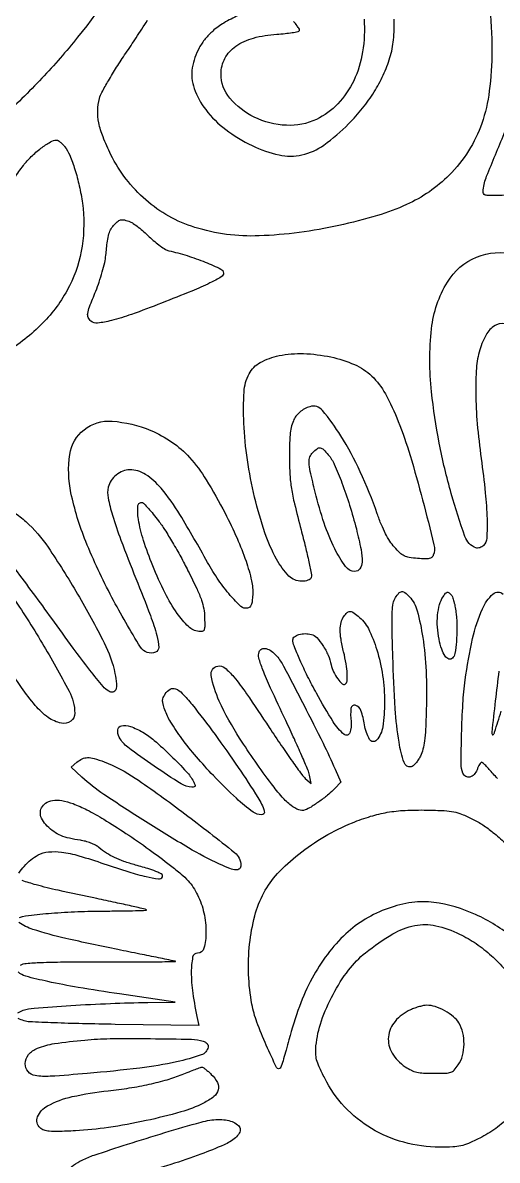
# Model space of a CAD drawing. Header units: inches. Extents: x 0 to 5940, y 0 to 4205.
# Drawn here: x 5439.1 to 5452.83, y 790.22 to 823.15 of the extents above; entities that cross this region are included whole.
import ezdxf

# ---------------------------------------------------------------- set-up
doc = ezdxf.new("R2010")
doc.units = ezdxf.units.IN
doc.header["$LTSCALE"] = 50
doc.header["$MEASUREMENT"] = 0

# ---------------------------------------------------------------- blocks, each defined once
blk = doc.blocks.new('JACZ-COO-GE-001-CAR-LOGO-R00')
at = {"color": 8}
for points in [[(5124.46, 3760.27, -0.051752), (5098.72, 3720.38, -0.020497), (5084.34, 3703.9, -0.017446), (5067.89, 3687.71, -0.017418), (5050.32, 3672.68, -0.020212), (5032.57, 3659.67, -0.038797), (5005.56, 3644.4, -0.012677), (4963.59, 3626.09, -0.012788), (4916.88, 3608.47, -0.01645), (4873.07, 3594.81, 0.01168), (4831.26, 3582.21, 0.00302), (4764.5, 3559.94, 0.003182), (4696.73, 3536.39, 0.008381), (4648.57, 3518.39, 0.005468), (4631.74, 3511.57, 0.000567), (4592.33, 3495.03, 0.000775)], [(5264.74, 3734.15, -0.031256), (5265.86, 3714.88, -0.030024), (5264.81, 3698.71, -0.051644), (5261.77, 3685.58, -0.058648), (5256.46, 3674.55, -0.054606), (5248.63, 3664.76, -0.046174), (5240.62, 3658.08, -0.043764), (5231.38, 3652.85, -0.035349), (5219.7, 3648.49, -0.016532), (5204.07, 3644.44, -0.045501), (5171.93, 3640.26, -0.085124), (5146.01, 3643.69, -0.104291), (5126.22, 3654.74, -0.099339), (5112.16, 3673.01, -0.019727), (5108.97, 3680.19, -0.044396), (5107.27, 3685.89, -0.056486), (5106.82, 3690.86, -0.059759), (5107.52, 3695.71, -0.057734), (5108.5, 3698.17, -0.008499), (5111.12, 3702.84, -0.009462), (5114.44, 3708.29, -0.007871), (5118.17, 3713.97, 0.003599), (5122.31, 3720.16, 0.002452), (5126.94, 3727.26, 0.002471)], [(5214.29, 3727.68, -0.057869), (5213.72, 3714.55, -0.071461), (5210.09, 3702.87, -0.078502), (5203.7, 3693.54, -0.092949), (5195.07, 3687.27, -0.124041), (5182.94, 3684.86, -0.099121), (5169.98, 3688.15, -0.108115), (5160.14, 3695.81, -0.175242), (5156.57, 3705.68, -0.125455), (5158.14, 3711.85, -0.114422), (5162.51, 3716.76, -0.089236), (5169.62, 3720.09, -0.049432), (5179.11, 3721.63, 0.009466), (5182.41, 3721.9, 0.014122), (5185.29, 3722.27, 0.009057), (5187.64, 3722.69, 0.209053), (5188.19, 3723.07, 0.284534), (5188.19, 3723.64, 0.019465), (5187.23, 3725.05, 0.023149), (5185.88, 3726.73, 0.014928)], [(5163.63, 3729.22, 0.026804), (5157.7, 3726.13, 0.046496), (5153.21, 3722.87, 0.043127), (5150.22, 3719.75, 0.042649), (5147.8, 3716.15, 0.042843), (5146.03, 3712.21, 0.044413), (5144.98, 3708.07, 0.12537), (5145.74, 3699.77, 0.078959), (5150.41, 3691.18, 0.066786), (5158.46, 3683.19, 0.050335), (5169.11, 3676.69, 0.057234), (5180.01, 3672.92, 0.110399), (5189.19, 3672.93, 0.100574), (5198.06, 3676.91, 0.042047), (5208.07, 3685.45, 0.025942), (5213.7, 3691.75, 0.030038), (5218.35, 3698.32, 0.031298), (5222.03, 3705.13, 0.033692), (5224.72, 3712.19, 0.049232), (5226.16, 3719.36, 0.033109), (5226.44, 3727.71, 0.033199)], [(5073.25, 3663.62, -0.016808), (5076.83, 3668.66, -0.037397), (5080.01, 3672.23, -0.029788), (5083.92, 3675.59, -0.028422), (5087.72, 3678.16, -0.133004), (5090.25, 3678.87, -0.138627), (5090.83, 3678.71, -0.032739), (5091.67, 3678.13, -0.031244), (5092.58, 3677.3, -0.026374), (5093.43, 3676.32, -0.067916), (5095.52, 3672.78, -0.022577), (5097.59, 3667.1, -0.021581), (5099.39, 3660.4, -0.020461), (5100.63, 3653.45, -0.071662), (5100.53, 3636.12, -0.079092), (5095.46, 3620.14, -0.075157), (5085.39, 3605.89, -0.056851), (5070.63, 3593.66, -0.023257)], [(5272.22, 3604.49, 0.198935), (5267.72, 3604.36, 0.155692), (5263.84, 3600.89, 0.061198), (5260.96, 3594.23, 0.053578), (5259.63, 3586.93, 0.021524), (5259.33, 3576.78, 0.018645), (5259.95, 3564.48, 0.012214), (5261.54, 3550.38, -0.008442), (5263.2, 3536.6, -0.01891), (5263.89, 3526.07, -0.019149), (5263.8, 3518.33, -0.185774), (5262.5, 3515.38, -0.061263), (5261.78, 3514.82, -0.057829), (5260.94, 3514.44, -0.062215), (5260.1, 3514.28, -0.107628), (5259.41, 3514.39, -0.219765), (5254.98, 3518.93, -0.015518), (5249.47, 3536.25, -0.021336), (5244.6, 3556.66, -0.021447), (5241.5, 3577.38, -0.053719), (5241.53, 3602.79, -0.109219), (5247.9, 3621.61, -0.160166), (5259.63, 3631.67, -0.160942), (5275.01, 3632.79, -0.131855)], [(5073.1, 3528.74, -0.02864), (5077.83, 3524.96, -0.061611), (5086.82, 3514.61, -0.015545), (5098.71, 3495.7, -0.015318), (5109.39, 3476.13, -0.065776), (5113.78, 3463.63, -0.027137), (5114.4, 3459.59, -0.110101), (5114.1, 3457.13, -0.275573), (5112.98, 3456.21, -0.169079), (5111.26, 3456.52, -0.091722), (5108.99, 3458.43, -0.006224), (5103.69, 3465.02, -0.007574), (5096.92, 3473.95, -0.00339), (5088.27, 3485.88, 0.007841), (5073.47, 3505.91, 0.033965)], [(5268.7, 3464.62, 0.004482), (5267.22, 3452.64, 0.000735), (5265.78, 3439.94, 0.227946), (5266.11, 3439, 0.297468), (5266.3, 3438.96, 0.122216), (5266.53, 3439.12, 0.067928), (5266.77, 3439.48, 0.033791), (5266.96, 3439.99, 0.002904), (5269.61, 3448.52, 0.001898)], [(5268.14, 3421.32, -0.018086), (5266.39, 3423.23, 0.008153), (5264.81, 3425.01, 0.012134), (5263.37, 3426.51, 0.007258), (5262.13, 3427.71, 0.190599), (5261.71, 3427.88, 0.232714), (5261.37, 3427.71, 0.026803), (5260.88, 3427, 0.02785), (5260.36, 3426.03, 0.019187), (5259.88, 3424.88, -0.097258), (5258.67, 3422.93, -0.145556), (5256.95, 3421.92, -0.193155), (5255.31, 3422.14, -0.17296), (5254.18, 3423.46, -0.092576), (5253.47, 3427.32, -0.005498), (5253.63, 3439.24, -0.009156), (5254.16, 3451.49, -0.018585), (5255.11, 3461.09, -0.020836), (5258.1, 3477.77, -0.049134), (5262.04, 3489.76, -0.101241), (5266.29, 3495.75, -0.404379), (5270.37, 3495.68, -0.180817)], [(5074.53, 3326.76, -0.049214), (5076.77, 3327.81, -0.065857), (5081.13, 3328.72, -0.003202), (5095.92, 3329.74, -0.005691), (5112.01, 3330.56, -0.00695), (5127.07, 3330.95), (5138.07, 3331.08), (5115.57, 3334.42, -0.004872), (5098.93, 3337.05, -0.011729), (5086.69, 3339.4, -0.010775), (5077.76, 3341.54, -0.132969), (5074.75, 3343.27, -0.049053)], [(5075.7, 3346.03, -0.109344), (5077.98, 3346.73, -0.010226), (5083.86, 3347.1, -0.008438), (5092.9, 3347.31, -0.001915), (5108.25, 3347.37, 0.000501), (5119.81, 3347.38, 0.000843), (5129.51, 3347.41, 0.000043), (5138.22, 3347.45, 0.682684), (5138.25, 3347.52, 0.135148), (5138.08, 3347.61, 0.000051), (5131.33, 3348.99, 0.000809), (5123.84, 3350.52, 0.000491), (5114.96, 3352.31, -0.006408), (5093.9, 3356.81, -0.023084), (5080.66, 3360.46, -0.06881), (5074.97, 3363.23, -0.630806)], [(5075.26, 3365.27, -0.048619), (5080.05, 3366.25, -0.008282), (5089.33, 3367.08, -0.009144), (5100.1, 3367.67, -0.008911), (5110.99, 3367.87, 0.00272), (5117.06, 3367.91, 0.004741), (5122.09, 3368.01, 0.001278), (5126.37, 3368.15, 0.655428), (5126.44, 3368.34, 0.140944), (5126.01, 3368.58, 0.000531), (5120.4, 3369.86, 0.002692), (5114.02, 3371.27, 0.001682), (5106.53, 3372.86, -0.002782), (5090.87, 3376.22, -0.013066), (5081.94, 3378.43, -0.015669), (5076.32, 3380.17, -0.221687)], [(5075.03, 3383.19, -0.034853), (5077.11, 3385.88, -0.037815), (5079.89, 3388.55, -0.05237), (5082.77, 3390.47, -0.096557), (5086.98, 3391.72, -0.057233), (5092.22, 3391.62, -0.037792), (5099.26, 3390.14, -0.012469), (5109.32, 3386.93, 0.007223), (5119.37, 3383.62, 0.021226), (5126.41, 3381.73, 0.023948), (5131.3, 3380.88, 0.293226), (5132.94, 3381.67, 0.389502), (5132.77, 3382.54, 0.05676), (5131.06, 3383.54, 0.028806), (5127.79, 3384.74, 0.006443), (5122.08, 3386.41, -0.01575), (5117.34, 3387.89, -0.027869), (5113.55, 3389.44, -0.0318), (5110.33, 3391.24, -0.030732), (5107.32, 3393.46, 0.052112), (5105.9, 3394.41, 0.028638), (5103.99, 3395.28, 0.027639), (5101.88, 3395.98, 0.032387), (5099.82, 3396.39, -0.022889), (5095.37, 3397.19, -0.045359), (5091.97, 3398.3, -0.052218), (5089.14, 3399.88, -0.042843), (5086.49, 3402.11, -0.062653), (5084.48, 3404.7, -0.116165), (5083.69, 3407.23, -0.141531), (5084.17, 3409.5, -0.114517), (5085.82, 3411.39, -0.126183), (5088.62, 3412.49, -0.070842), (5092.29, 3412.42, -0.052057), (5096.87, 3411.18, -0.025016), (5102.44, 3408.7, -0.020692), (5109.3, 3404.87, -0.008838), (5118.17, 3399.2, -0.008625), (5127.57, 3392.72, -0.010114), (5136.24, 3386.25, -0.011662), (5140.48, 3382.79, -0.03054), (5143.31, 3380.05, -0.038765), (5145.37, 3377.42, -0.032702), (5147.13, 3374.34, -0.06036), (5149.64, 3367.11, -0.053394), (5150.5, 3359.17, -0.063297), (5149.7, 3352.86, -0.342088), (5147.14, 3350.88, 0.359776), (5145.13, 3349.22, 0.047366), (5144.57, 3343.29, 0.036109), (5145.19, 3334.72, 0.018112), (5147.14, 3324.03), (5147.66, 3321.68), (5113.86, 3322.14, -0.002475), (5100.7, 3322.39, -0.003636), (5089.13, 3322.75, -0.001743), (5079.31, 3323.16, -0.066208), (5077.13, 3323.55, -0.042352), (5074.7, 3324.56, -0.257326)], [(5274.46, 3356.94, 0.067832), (5259.3, 3366.46, 0.07219), (5242.45, 3371.33, 0.06968), (5233.61, 3371.31, 0.050271), (5224.02, 3368.94, 0.048767), (5214.77, 3364.59, 0.054876), (5206.94, 3358.68, 0.041722), (5199.48, 3350.36, 0.038824), (5193.3, 3340.73, 0.035174), (5188.21, 3329.37, 0.024057), (5183.98, 3315.88, -0.004261), (5182.87, 3311.79, -0.0062), (5181.82, 3308.21, -0.003311), (5180.88, 3305.21, -0.100549), (5180.5, 3304.52, -0.538424), (5179.02, 3304.71, -0.008807), (5174.83, 3313.69, -0.016707), (5171.02, 3323.08, -0.041535), (5169.05, 3330.22, -0.037057), (5167.69, 3342.29, -0.036064), (5168.1, 3354.54, -0.037935), (5170.19, 3365.89, -0.057749), (5173.83, 3375.2, -0.066233), (5179.38, 3382.97, -0.037254), (5187.93, 3390.82, -0.035038), (5198.34, 3397.93, -0.035654), (5209.59, 3403.47, -0.022262), (5216.94, 3406.08, -0.031953), (5223.67, 3407.68, -0.030125), (5230.85, 3408.47, -0.017028), (5239.59, 3408.6, -0.00673), (5246.67, 3408.37, -0.037203), (5250.45, 3407.91, -0.048775), (5253.66, 3406.94, -0.016771), (5258.09, 3404.95, -0.030829), (5262.25, 3402.58, -0.026824), (5266.29, 3399.61, -0.018427), (5271.15, 3395.31, -0.005594)], [(5273.18, 3285.19, -0.041663), (5267.4, 3280.14, -0.043775), (5260.95, 3276.22, -0.012972), (5256.37, 3274.1, -0.046753), (5253.32, 3273.11, -0.045198), (5250.08, 3272.69, -0.011567), (5244.79, 3272.6, -0.064149), (5230.35, 3274.56, -0.069302), (5217.28, 3280.11, -0.070588), (5206.41, 3288.91, -0.070566), (5198.42, 3300.38, -0.009438), (5196.18, 3305.03, -0.041568), (5195.15, 3307.89, -0.058482), (5194.78, 3310.38, -0.032163), (5194.89, 3313.47, -0.058349), (5197.08, 3323.5, -0.039421), (5201.76, 3334.23, -0.039672), (5208, 3344, -0.063534), (5214.91, 3351.05, -0.032539), (5225.87, 3358.62, -0.085894), (5234.75, 3362.03, -0.103168), (5243.24, 3361.95, -0.061311), (5252.83, 3358.58, -0.034565), (5259.48, 3354.7, -0.032453), (5265.68, 3349.85, -0.032079), (5271.26, 3344.19, -0.031945)]]:
    blk.add_lwpolyline(points, format="xyb", dxfattribs=at)
for points in [[(5284.52, 3692.63, 0.03292), (5288.21, 3686.03, 0.044344), (5292.43, 3680.65, 0.038641), (5297.98, 3675.58, 0.018129), (5305.86, 3669.88, -0.007855), (5309.01, 3667.7, -0.012002), (5311.66, 3665.7, -0.006605), (5313.8, 3663.96, -0.222211), (5314.07, 3663.38, -0.364307), (5312.65, 3661.68, -0.005166), (5298.56, 3659.37, -0.013311), (5283.68, 3657.48, -0.017692), (5270.07, 3656.61, -0.003907), (5264.76, 3656.5, -0.074029), (5263.12, 3656.72, -0.26527), (5262.45, 3657.41, -0.090966), (5262.35, 3658.85, -0.068142), (5263.75, 3664.41, -0.0035), (5270.84, 3681.6, -0.0012), (5278.6, 3699.95, -0.30061), (5280.01, 3700.88, -0.270974), (5280.34, 3700.69, -0.003146), (5281.57, 3698.46, -0.00848), (5282.97, 3695.79, -0.005305)], [(5119.91, 3645.94, -0.061415), (5121.19, 3645.26, -0.013488), (5123.19, 3643.78, -0.013843), (5125.43, 3641.93, -0.012908), (5127.62, 3639.92, 0.017389), (5129.82, 3637.94, 0.018984), (5132.09, 3636.17, 0.0188), (5134.13, 3634.81, 0.083454), (5135.47, 3634.27, -0.022055), (5142.86, 3632.3, -0.020643), (5150.22, 3629.66, -0.013066), (5156.54, 3626.89, -0.290768), (5157.57, 3625.27, -0.266397), (5156.67, 3623.71, -0.019199), (5152.11, 3621.27, -0.016121), (5144.82, 3618.01, -0.003915), (5132.57, 3613.12, -0.007034), (5120.44, 3608.57, -0.02361), (5112.33, 3606.09, -0.032738), (5106.8, 3605.06, -0.205766), (5104.1, 3605.85, -0.115491), (5103.02, 3607.29, -0.145111), (5102.8, 3608.94, -0.052434), (5103.52, 3611.6, -0.004826), (5106.04, 3617.95, 0.015782), (5107.41, 3621.64, 0.01254), (5108.66, 3625.71, 0.012731), (5109.63, 3629.54, 0.030794), (5110.1, 3632.42, -0.006678), (5110.74, 3638.1, -0.036631), (5111.36, 3641.12, -0.06601), (5112.22, 3643.14, -0.062278), (5113.6, 3644.9, -0.033159), (5115.13, 3646.25, -0.123201), (5116.3, 3646.75, -0.108843), (5117.65, 3646.68, -0.023037)], [(5200.85, 3591.41, -0.050809), (5210.43, 3588.34, -0.087822), (5217.37, 3583.72, -0.077091), (5222.88, 3576.54, -0.03168), (5228.09, 3565.4, -0.019996), (5232.85, 3551.67, -0.009561), (5237.92, 3533.71, -0.004227), (5242.49, 3515.64, -0.15251), (5242.22, 3511.4, -0.126731), (5241.59, 3510.52, -0.125517), (5240.61, 3510.05, -0.060267), (5238.96, 3509.91, -0.010665), (5235.85, 3510.1, -0.019887), (5232.51, 3510.52, -0.073616), (5230.49, 3511.16, -0.07562), (5228.78, 3512.35, -0.021718), (5226.52, 3514.68, -0.038196), (5224.71, 3517.07, -0.024419), (5222.97, 3520.08, -0.021036), (5221.28, 3523.73, -0.013631), (5219.62, 3528.09, 0.023386), (5212.75, 3545.11, 0.032775), (5204.95, 3559.53, 0.033133), (5197.47, 3569.85, 0.302443), (5192.41, 3571.35, 0.099192), (5188.31, 3569.13, 0.124091), (5185.76, 3565.65, 0.077329), (5184.46, 3560.07, 0.020414), (5184.15, 3550.88, 0.012561), (5184.37, 3543.84, 0.025939), (5184.97, 3538.37, 0.019593), (5186.24, 3532.11, 0.004528), (5188.88, 3521.67, -0.00491), (5190.62, 3514.77, -0.007345), (5192, 3508.71, -0.003556), (5193.05, 3503.56, -0.141007), (5192.95, 3502.42, -0.133995), (5192.48, 3501.78, -0.074084), (5191.63, 3501.29, -0.058378), (5190.46, 3500.98, -0.03565), (5189.04, 3500.88, -0.204032), (5183.98, 3503.03, -0.06445), (5179, 3509.77, -0.045943), (5174.29, 3520.41, -0.02177), (5170.13, 3534.82, -0.022725), (5167.19, 3549.96, -0.025501), (5165.77, 3564.72, -0.02612), (5165.86, 3577.29, -0.106437), (5167.9, 3584.61, -0.14834), (5172.37, 3589.14, -0.073737), (5180.02, 3591.94, -0.060168), (5189.87, 3592.76, -0.042986)], [(5128.19, 3561.76, -0.05244), (5136.79, 3557.07, -0.058698), (5143.87, 3550.85, -0.045544), (5150.58, 3541.86, -0.017835), (5158.2, 3528.38, -0.015659), (5163.04, 3518.29, -0.022378), (5166.65, 3509.04, -0.025264), (5168.89, 3501.14, -0.071179), (5169.36, 3495.43, -0.01533), (5169.13, 3492.85, -0.06527), (5168.75, 3491.35, -0.12068), (5168.14, 3490.49, -0.131198), (5167.21, 3490.04, -0.237016), (5164.61, 3490.78, -0.028203), (5160.3, 3495.22, -0.029534), (5155.59, 3501.33, -0.022353), (5151.15, 3508.53, 0.0087), (5139.98, 3527.82, 0.03918), (5132.41, 3538.41, 0.073572), (5126.1, 3543.99, 0.145504), (5119.75, 3545.88, 0.095245), (5116.97, 3545.34, 0.074301), (5114.3, 3543.78, 0.074347), (5112.2, 3541.52, 0.095605), (5111.08, 3538.91, 0.102367), (5111.02, 3534.56, 0.025408), (5112.75, 3527.61, 0.017242), (5116.17, 3517.54, 0.004828), (5122.22, 3502.04, -0.004498), (5128.08, 3487.06, -0.025937), (5130.69, 3478.96, -0.053413), (5131.42, 3474.23, -0.323348), (5130.14, 3472.27, -0.360039), (5124.09, 3474.3, -0.016843), (5112.56, 3494.39, -0.025379), (5102.02, 3516.96, -0.045054), (5096.04, 3536.58, -0.086679), (5095.53, 3552.04, -0.193968), (5101.3, 3562.05, -0.1868), (5112.6, 3565.49, -0.080239)], [(5199.86, 3551.94, -0.070417), (5202.27, 3548.09, -0.014333), (5205.34, 3540.63, -0.014726), (5208.44, 3531.61, -0.012811), (5211.17, 3522, -0.013145), (5213.07, 3513.67, -0.058393), (5213.48, 3508.67, -0.140941), (5212.59, 3505.95, -0.248872), (5210.57, 3504.88, -0.242161), (5206.83, 3506.8, -0.039194), (5202.47, 3514.04, -0.034823), (5198.2, 3524.31, -0.02151), (5194.56, 3536.88, -0.004187), (5192.6, 3545.24, -0.040313), (5192.09, 3548.85, -0.103221), (5192.41, 3551.06, -0.109066), (5193.59, 3552.9, -0.040492), (5195.36, 3554.4, -0.196239), (5196.62, 3554.71, -0.15733), (5197.9, 3554.07, -0.02388)], [(5131.35, 3525.32, -0.021405), (5133.83, 3521.75, -0.007976), (5137.02, 3516.54, -0.007886), (5140.32, 3510.74, -0.009455), (5143.23, 3505.18, -0.00538), (5146.88, 3497.69, -0.025595), (5148.7, 3493.28, -0.041971), (5149.6, 3489.85, -0.037887), (5149.95, 3486.18, -0.006761), (5149.98, 3482.48, -0.099388), (5149.71, 3481.21, -0.259025), (5149.03, 3480.69, -0.06664), (5147.6, 3480.66, -0.164419), (5143.46, 3482.59, -0.048999), (5138.86, 3487.96, -0.037555), (5134, 3496.14, -0.018494), (5129.01, 3507.18, -0.019258), (5125.29, 3517.41, -0.037102), (5123.25, 3525.89, -0.060421), (5123.03, 3531.41, -0.481939), (5124.86, 3532.64, -0.128184), (5125.56, 3532.2, -0.007489), (5127.26, 3530.33, -0.010948), (5129.24, 3528, -0.007815)], [(5061.57, 3508.07, -0.041304), (5072.04, 3495.25, -0.01615), (5084.37, 3475.98, -0.012011), (5095.31, 3456.58, -0.121784), (5097.56, 3447.66, -0.244114), (5095.92, 3444.47, -0.205658), (5092.15, 3443.66, -0.108435), (5086.81, 3445.98, -0.062067), (5081.65, 3450.79, -0.021802), (5076.09, 3458.05, -0.01132), (5069.76, 3467.56, -0.011139), (5063.6, 3477.78, -0.014923), (5058.5, 3487.34, -0.006113), (5055.25, 3494.1, -0.027527), (5053.62, 3498.17, -0.04373), (5052.83, 3501.4, -0.037767), (5052.57, 3504.89, -0.028789), (5052.77, 3508.38, -0.07146), (5053.42, 3510.86, -0.11486), (5054.5, 3512.34, -0.180132), (5055.95, 3512.88, -0.168558), (5056.54, 3512.68, -0.00996), (5058.01, 3511.47, -0.014122), (5059.72, 3509.91, -0.009879)], [(5232.56, 3494.66, -0.121916), (5235.72, 3488.97, -0.028918), (5237.97, 3478.26, -0.026451), (5239.28, 3464.67, -0.017958), (5239.4, 3449.13, -0.004869), (5239.1, 3441.27, -0.019495), (5238.68, 3436.47, -0.031808), (5238.04, 3433.12, -0.050332), (5237.02, 3430.38, -0.029835), (5236.15, 3428.82, -0.034219), (5235.12, 3427.46, -0.036559), (5234.11, 3426.44, -0.133645), (5233.3, 3426.05, -0.373931), (5230.42, 3427.75, -0.039395), (5228.38, 3435.96, -0.026163), (5226.86, 3449.45, -0.007412), (5225.9, 3470.56, -0.002154), (5225.58, 3482.86, -0.016349), (5225.64, 3488.65, -0.035472), (5226.04, 3492.08, -0.098989), (5226.94, 3494.31, -0.038316), (5228.37, 3496.18, -0.196364), (5229.52, 3496.73, -0.188074), (5230.77, 3496.33, -0.0348)], [(5251.44, 3487.72, -0.022488), (5251.74, 3482.09, -0.023333), (5251.54, 3476.52, -0.020517), (5250.94, 3471.8, -0.15604), (5249.93, 3469.84, -0.293828), (5248.52, 3469.53, -0.15197), (5247.04, 3470.68, -0.071924), (5245.64, 3473.47, -0.029482), (5244.53, 3477.57, -0.036541), (5243.89, 3482.43, -0.038617), (5243.98, 3487.24, -0.04187), (5244.75, 3491.5, -0.079381), (5246.17, 3494.68, -0.018874), (5247.14, 3496.04, -0.159044), (5247.76, 3496.46, -0.228724), (5248.38, 3496.36, -0.042614), (5249.29, 3495.59, -0.10627), (5249.93, 3494.6, -0.023738), (5250.55, 3492.68, -0.023178), (5251.08, 3490.31, -0.018803)], [(5211.87, 3486.85, -0.110176), (5216.01, 3481.79, -0.041838), (5219.43, 3473.27, -0.038425), (5221.76, 3462.93, -0.035608), (5222.55, 3452.1, -0.036916), (5221.84, 3442.22, -0.14642), (5219.3, 3436.77, -0.514501), (5216.53, 3437.07, -0.089498), (5214.46, 3443, 0.045169), (5213.01, 3448.77, 0.251089), (5210.73, 3450.85, 0.457022), (5208.98, 3449.63, 0.05752), (5209.03, 3444.39, -0.117923), (5208.51, 3439.74, -0.516796), (5206.29, 3439.12, -0.083451), (5201.82, 3444.21, -0.01331), (5195.1, 3455.7, -0.009889), (5191.51, 3462.55, -0.011849), (5188.42, 3469.15, -0.009497), (5186.05, 3474.81, -0.094577), (5185.57, 3477.33, -0.244678), (5186.2, 3478.53, -0.08288), (5188.03, 3479.41, -0.067058), (5190.51, 3479.77, -0.064653), (5193.03, 3479.48, -0.147323), (5195.2, 3478.18, -0.040717), (5197.66, 3475.01, -0.04032), (5199.79, 3471.07, -0.052667), (5201.04, 3467.18, 0.059912), (5201.98, 3464.38, 0.04551), (5203.64, 3461.59, 0.047186), (5205.43, 3459.55, 0.339492), (5206.65, 3459.43, 0.235149), (5207.4, 3460.64, 0.034942), (5207.47, 3463.6, 0.030932), (5207.04, 3467.57, 0.016735), (5206.05, 3472.38, -0.016826), (5204.98, 3477.58, -0.043778), (5204.66, 3481.39, -0.062009), (5205.04, 3484.3, -0.08972), (5206.13, 3486.66, -0.038676), (5207.45, 3488.27, -0.195073), (5208.5, 3488.74, -0.154451), (5209.73, 3488.4, -0.022028)], [(5179.06, 3470.7, -0.053648), (5181.83, 3466.59, -0.002268), (5189.95, 3451.01, -0.004242), (5197.75, 3435.58, -0.013502), (5202.58, 3425.09), (5204.85, 3419.8), (5202.46, 3417.23, -0.035035), (5200.03, 3414.96, -0.01478), (5196.48, 3412.25, -0.013918), (5192.88, 3409.82, -0.054919), (5190.48, 3408.64, -0.181685), (5187.94, 3408.67, -0.072106), (5184.86, 3410.42, -0.047956), (5181.22, 3413.85, -0.019387), (5176.92, 3419.15, -0.016614), (5164.07, 3437.59, -0.037273), (5155.88, 3452.54, -0.059385), (5152.59, 3462.88, -0.428404), (5155.31, 3466.7, -0.209929), (5158.1, 3465.92, -0.047104), (5161.69, 3462.36, -0.023944), (5166.87, 3455.52, -0.004025), (5176.05, 3441.88, 0.003412), (5180.9, 3434.65, 0.00471), (5185.36, 3428.23, 0.003023), (5189.18, 3422.9, 0.056678), (5190.57, 3421.38), (5192.88, 3419.38), (5192.24, 3422.68, 0.050957), (5191.6, 3424.8, 0.003568), (5189.17, 3430.51, 0.005027), (5186.16, 3437.28, 0.003763), (5182.71, 3444.68, -0.003021), (5176.56, 3457.82, -0.015472), (5173.41, 3465.23, -0.024154), (5171.83, 3469.97, -0.161333), (5171.95, 3472.42, -0.201258), (5173.06, 3473.58, -0.163069), (5174.8, 3473.74, -0.103295), (5176.94, 3472.72, -0.055796)], [(5144.9, 3451.13, -0.011097), (5154.15, 3439.06, -0.009171), (5163.48, 3425.82, -0.006855), (5171.48, 3413.66, -0.068269), (5174.02, 3408.13, -0.515297), (5172.88, 3406.65, -0.144493), (5169.56, 3407.77, -0.03682), (5162.75, 3413.33, -0.011984), (5153.54, 3422.48, -0.013956), (5146.63, 3430.11, -0.018062), (5140.75, 3437.49, -0.019767), (5136.27, 3444.08, -0.056429), (5133.89, 3449.08, -0.016783), (5133.17, 3451.4, -0.072805), (5133, 3452.83, -0.096472), (5133.27, 3454.05, -0.042349), (5134.06, 3455.5, -0.120394), (5136.07, 3457.38, -0.22744), (5138.24, 3457.52, -0.108189), (5140.94, 3455.68, -0.020088)], [(5125.07, 3439.98, -0.049468), (5129.66, 3436.69, -0.012856), (5136.33, 3430.52, -0.011908), (5142.64, 3424.07, -0.066016), (5145.45, 3420.13, -0.017283), (5146.07, 3418.85, -0.176835), (5146.11, 3418.27, -0.286464), (5145.76, 3417.96, -0.043244), (5144.8, 3417.88, -0.142116), (5140.52, 3419.12, -0.009131), (5129.56, 3426.35, -0.010478), (5118.99, 3433.93, -0.109506), (5115.53, 3437.95, -0.145307), (5114.91, 3440.98, -0.330254), (5116.37, 3442.63, -0.142008), (5119.99, 3442.36, -0.042006)], [(5109.44, 3428.02, -0.058799), (5121.96, 3421.49, -0.012516), (5141.94, 3407.13, -0.006456), (5162.06, 3391.48, -0.228051), (5164.57, 3386.27, -0.20237), (5164, 3384.93, -0.210487), (5162.66, 3384.43, -0.079063), (5160.16, 3384.98, -0.016091), (5155.99, 3386.77, -0.023369), (5143.46, 3393.36, -0.008137), (5126.04, 3403.98, -0.007424), (5109.29, 3414.92, -0.036468), (5100.42, 3421.9), (5096.07, 3425.86), (5098.43, 3427.87, -0.06512), (5100.59, 3429.27, -0.108226), (5102.7, 3429.76, -0.075172), (5105.34, 3429.4, -0.01919)], [(5232.99, 3327.98, 0.107563), (5226.77, 3323.34, 0.157527), (5224.11, 3317.11, 0.159742), (5225.61, 3310.56, 0.111235), (5230.9, 3305.04, 0.031825), (5233.36, 3303.63, 0.057852), (5235.54, 3302.85, 0.044499), (5238.2, 3302.48, 0.012168), (5242.44, 3302.38, 0.007569), (5247.3, 3302.45, 0.075808), (5249.29, 3302.82, 0.126657), (5250.66, 3303.72, 0.0347), (5252.27, 3305.78, 0.084702), (5253.98, 3309.54, 0.060284), (5254.61, 3314.14, 0.059969), (5254.13, 3318.78, 0.081242), (5252.55, 3322.69, 0.085106), (5250.33, 3325.23, 0.045072), (5246.84, 3327.58, 0.044973), (5242.98, 3329.28, 0.081113), (5239.57, 3329.83, 0.050501), (5238.33, 3329.71, 0.018163), (5236.61, 3329.29, 0.017802), (5234.74, 3328.69, 0.020165)], [(5149.37, 3315.34, -0.057181), (5150.28, 3314.94, -0.082891), (5150.95, 3314.37, -0.099215), (5151.32, 3313.71, -0.123778), (5151.37, 3313, -0.271247), (5148.6, 3309.79, -0.028338), (5138.65, 3307.01, -0.023884), (5123.82, 3304.5, -0.008653), (5102.57, 3302.3, -0.005299), (5087.66, 3301.17, -0.055288), (5081.54, 3301.46, -0.184106), (5078.7, 3303.08, -0.173243), (5077.57, 3306.24, -0.17641), (5078.91, 3309.91, -0.123717), (5082.51, 3312.52, -0.058855), (5089.36, 3314.36, -0.01269), (5101.57, 3315.82, -0.020519), (5111.8, 3316.37, -0.005509), (5128.07, 3316.38, -0.003049), (5144.71, 3316.11, -0.070922)], [(5152.65, 3301.96, -0.073119), (5155.13, 3298.62, -0.191086), (5155.47, 3295.7, -0.161792), (5153.69, 3293.02, -0.049633), (5149.54, 3290.36, -0.048321), (5140.39, 3286.79, -0.015786), (5126.31, 3283.28, -0.01613), (5111.12, 3280.51, -0.024795), (5097.81, 3279.19, -0.004075), (5090.69, 3278.9, -0.029184), (5087.25, 3278.99, -0.064182), (5085.15, 3279.44, -0.099139), (5083.56, 3280.39, -0.318643), (5082.57, 3284.85, -0.170222), (5086.55, 3289.25, -0.070426), (5096.55, 3292.98, -0.027799), (5111.07, 3295.33, 0.012995), (5119.57, 3296.46, 0.014835), (5127.64, 3297.98, 0.016023), (5134.87, 3299.82, 0.026299), (5140.84, 3301.89, -0.003405), (5143.67, 3303.01, -0.004914), (5146.19, 3303.97, -0.002648), (5148.33, 3304.74, -0.077251), (5148.9, 3304.85, -0.158568), (5149.37, 3304.71, -0.015516), (5150.34, 3304.01, -0.018417), (5151.47, 3303.07, -0.013566)], [(5161.03, 3282.89, -0.073502), (5163.27, 3281.64, -0.180056), (5164.26, 3280.06, -0.18751), (5163.95, 3278.26, -0.080274), (5162.36, 3276.38, -0.075287), (5157.79, 3273.51, -0.013626), (5148.45, 3269.75, -0.0131), (5136.33, 3265.61, -0.007774), (5121.69, 3261.28, -0.0054), (5107.25, 3257.43, -0.035583), (5099.9, 3256.1, -0.091484), (5095.87, 3256.4, -0.273504), (5094, 3258.29, -0.105668), (5093.91, 3260.83, -0.112771), (5094.88, 3263.13, -0.083737), (5097.05, 3265.27, -0.035818), (5100.55, 3267.37, -0.037097), (5105.39, 3269.38, -0.002849), (5118.8, 3273.75, -0.004177), (5133.88, 3278.44, -0.0046), (5148.57, 3282.71, -0.03004), (5152.02, 3283.46, -0.034924), (5155.37, 3283.75, -0.037972), (5158.43, 3283.56, -0.056545)]]:
    blk.add_lwpolyline(points, format="xyb", close=True, dxfattribs=at)

msp = doc.modelspace()

# ---------------------------------------------------------------- block references
at = {"xscale": 0.07174195398747743, "yscale": 0.07174195398747743, "zscale": 0.07174195398747743}
msp.add_blockref('JACZ-COO-GE-001-CAR-LOGO-R00', (5074.895, 555.821), dxfattribs=at)

doc.saveas('drawing.dxf')
